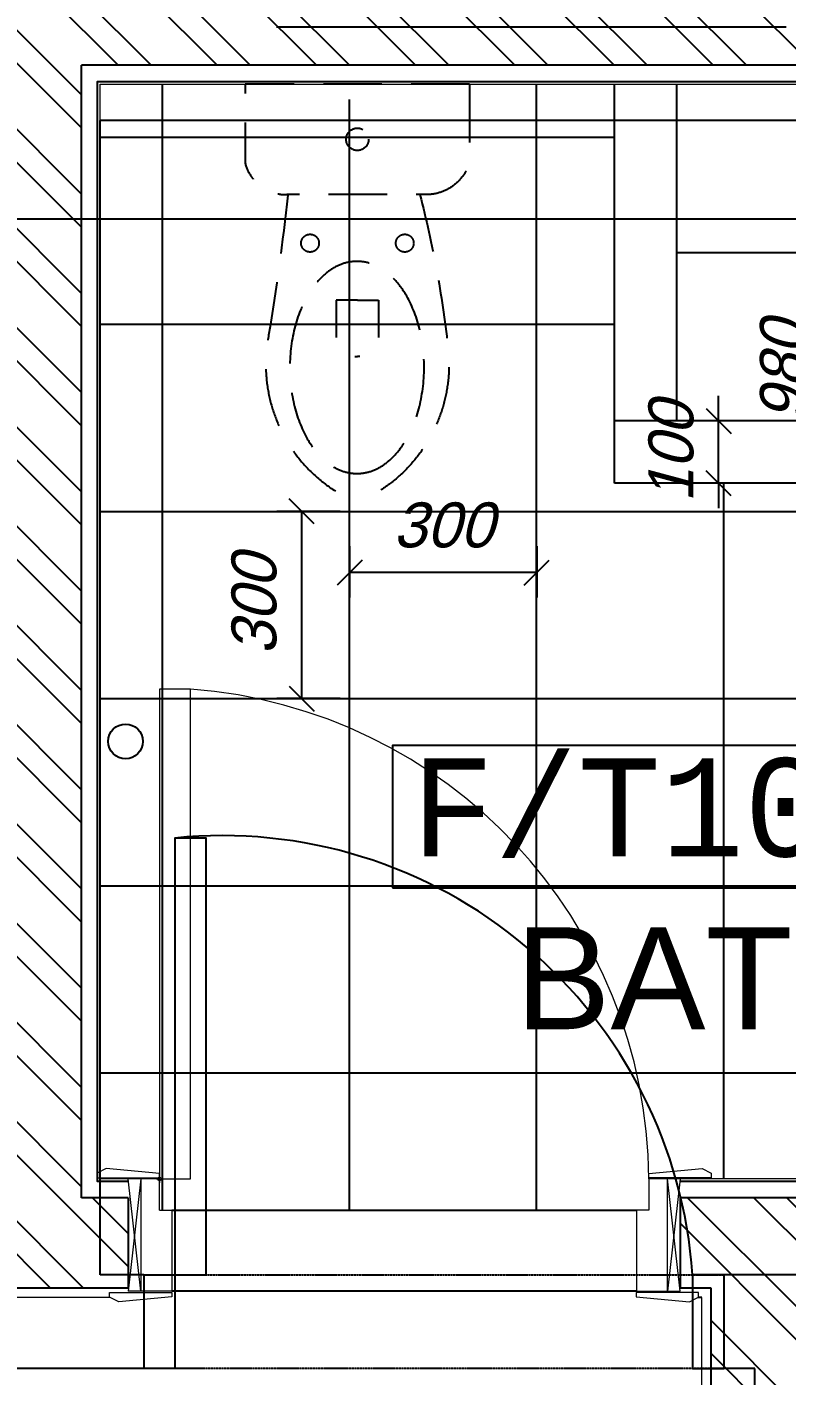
# Model space of a CAD drawing. Header units: millimetres. Extents: x 186805 to 449048, y 2167 to 51540.
# Drawn here: x 409660 to 410878, y 35672 to 37832 of the extents above; entities that cross this region are included whole.
import ezdxf
from ezdxf.enums import TextEntityAlignment as Align

# ---------------------------------------------------------------- set-up
doc = ezdxf.new("R2010")
doc.units = ezdxf.units.MM
doc.linetypes.add('BC$0$HIDDEN2', pattern=[0.1875, 0.125, -0.0625])
doc.linetypes.add('HIDDEN2', pattern=[0.1875, 0.125, -0.0625])
doc.layers.get('0').update_dxf_attribs({"linetype": 'CONTINUOUS'})
doc.layers.get('Defpoints').update_dxf_attribs({"linetype": 'CONTINUOUS'})
for name, color, linetype, lineweight in [('0-60x60-C', 3, 'CONTINUOUS', 13), ('0-akl-plasterline', 9, 'CONTINUOUS', 13), ('LINE .05 P.05', 11, 'CONTINUOUS', 5)]:
    doc.layers.add(name, color=color, linetype=linetype, lineweight=lineweight)
for name, color, linetype in [('0-AKL-P2TILES', 8, 'CONTINUOUS'), ('3117.NEW ID XR$0$BF$0$0-tiles', 9, 'CONTINUOUS'), ('A-ABOVE DOOR', 1, 'HIDDEN2'), ('a-door', 4, 'CONTINUOUS'), ('A-ROOM_ID', 3, 'CONTINUOUS'), ('A-ROOM_NBR', 40, 'CONTINUOUS'), ('a-wall', 140, 'CONTINUOUS'), ('BC-A-ABOV', 8, 'BC$0$HIDDEN2'), ('BC-A-HATCH', 8, 'CONTINUOUS'), ('BC-A-wall', 6, 'CONTINUOUS'), ('BC-dim', 1, 'CONTINUOUS'), ('BF$0$0-tiles', 9, 'CONTINUOUS'), ('TC$0$Nak_Tiletag', 3, 'CONTINUOUS'), ('TC-FLOORING', 41, 'CONTINUOUS')]:
    doc.layers.add(name, color=color, linetype=linetype)
doc.styles.add('SITE SURVEY ROOM$0$SITE SURVEY ROOM$0$GEN-2F-FL-01-7$0$GEN-2F-FL-01-6$0$ELYSEE-STAR-2F-LAYOUT-FINAL-(REV-5)$0$ELYSEE-STAR-2F-LAYOUT-FINAL$0$STYLE1', font='archd.shx', dxfattribs={"oblique": 15})
doc.styles.add('SITE SURVEY ROOM$0$SITE SURVEY ROOM$0$XREF1$0$XREF1$0$XREF1$0$paris 2-3-4.DWG124$0$guest room-2$0$FINAL DRGS1$0$C2', font='swissk.ttf', dxfattribs={"height": 0.4})
doc.styles.add('style1', font='monos.ttf')
doc.styles.add('TC$0$Standard', font='txt')
doc.dimstyles.new('STANDARD-1', dxfattribs={"dimscale": 40, "dimtxt": 1.8, "dimasz": 1, "dimexe": 1, "dimexo": 0.5, "dimgap": 1, "dimtad": 1, "dimdec": 0, "dimrnd": 0.1, "dimzin": 3, "dimdsep": 46, "dimtxsty": 'SITE SURVEY ROOM$0$SITE SURVEY ROOM$0$GEN-2F-FL-01-7$0$GEN-2F-FL-01-6$0$ELYSEE-STAR-2F-LAYOUT-FINAL-(REV-5)$0$ELYSEE-STAR-2F-LAYOUT-FINAL$0$STYLE1', "dimblk": 'SITE SURVEY ROOM$0$SITE SURVEY ROOM$0$GEN-2F-FL-01-7$0$GEN-2F-FL-01-6$0$ELYSEE-STAR-2F-LAYOUT-FINAL-(REV-5)$0$ELYSEE-STAR-2F-LAYOUT-FINAL$0$_OBLIQUE', "dimcen": 2, "dimclrd": 1, "dimclre": 1, "dimclrt": 3, "dimadec": 0, "dimazin": 0, "dimtfac": 1, "dimtdec": 0, "dimtix": 1, "dimtmove": 2, "dimatfit": 3, "dimldrblk": 'ARCHTICK', "dimfxl": 1, "dimtolj": 1, "dimtzin": 3, "dimarcsym": 0})
doc.dimstyles.new('TC$0$POINTER', dxfattribs={"dimtxt": 80, "dimasz": 120, "dimexe": 20, "dimexo": 20, "dimgap": 20, "dimtad": 1, "dimdec": 0, "dimtxsty": 'TC$0$Standard', "dimcen": 2.5, "dimadec": 0, "dimazin": 0, "dimtfac": 1, "dimtdec": 0, "dimtix": 1, "dimtmove": 1, "dimatfit": 3, "dimldrblk": 'TC$0$_Dot', "dimfxl": 1, "dimarcsym": 0})
pattern_1 = [(315, (-189031.63, 11508.82), (-79.54951, -79.54951), []), (315, (-188978.59, 11508.82), (-79.54951, -79.54951), [])]

# ---------------------------------------------------------------- blocks, each defined once
blk = doc.blocks.new('A$C7C4A1575')
at = {"layer": 'A-ABOVE DOOR', "color": 8}
for p, q in [((38245.1, 15850), (39175.1, 15850)), ((39175.1, 15700), (38245.1, 15700))]:
    blk.add_line(p, q, dxfattribs=at)
at = {"layer": 'a-door', "color": 8}
for p, q in [((39111.2, 15850), (39161.2, 15850)), ((39125.1, 15850), (39175.1, 15850))]:
    blk.add_line(p, q, dxfattribs=at)
for points in [[(38245.1, 15700), (38295.1, 15700), (38295.1, 15850), (38245.1, 15850)], [(39125.1, 15700), (39075.1, 15700), (39075.1, 15000), (39125.1, 15000), (39125.1, 15850)], [(39175.1, 15700), (39111.2, 15700)], [(39175.1, 15700), (39125.1, 15700)]]:
    blk.add_lwpolyline(points, dxfattribs=at)
blk.add_arc((39049.1, 15752), 755.8, 183.9428, 275.7704, dxfattribs=at)
at = {"layer": 'a-wall', "color": 8}
for p, q in [((38195.1, 17900), (38195.1, 15850)), ((38195.1, 15850), (38245.1, 15850)), ((38245.1, 15700), (38245.1, 15850)), ((39175.1, 15850), (40895.1, 15850)), ((39175.1, 15700), (39175.1, 15850)), ((37395.1, 15700), (38245.1, 15700)), ((39175.1, 15700), (39245.1, 15700)), ((39245.1, 15700), (39245.1, 13850)), ((37645.1, 13850), (39245.1, 13850)), ((38962.1, 13700), (38145.1, 13700))]:
    blk.add_line(p, q, dxfattribs=at)
blk = doc.blocks.new('A$C32DD6ECA')
at = {"layer": '0-60x60-C', "color": 16, "xscale": 0.04183124983683228, "yscale": 0.04183124983683228, "zscale": 0.04183124983683228, "rotation": 180}
blk.add_blockref('A$C7C4A1575', (4397.082, 2202.636), dxfattribs=at)
blk = doc.blocks.new('A$C6AB666F1')
at = {"layer": 'LINE .05 P.05'}
for p, q in [((100, 167), (50, 167)), ((70, 167), (50, -13)), ((70, -13), (50, 167)), ((70, 167), (70, -13)), ((95.2, 167), (105.9, 167)), ((100, 172), (100, 160.8)), ((100, 117), (100, 167)), ((935, 167), (885, 167)), ((885, 167), (885, 117)), ((935, 167), (915, -13)), ((935, -13), (915, 167)), ((915, -13), (915, 167)), ((100, 117), (120, 117)), ((120, 117), (120, -13)), ((865, 117), (865, -13)), ((885, 117), (865, 117)), ((120, -13), (50, -13)), ((865, -13), (935, -13))]:
    blk.add_line(p, q, dxfattribs=at)
for points in [[(150, 952), (100, 952), (100, 167), (150, 167)], [(150, 952), (100, 952), (100, 167), (150, 167)], [(14.7, 184), (0, 176.5), (0, 169), (100, 169), (100, 176)], [(970.3, 184), (985, 176.5), (985, 169), (885, 169), (885, 176)], [(34.7, -30), (20, -22.5), (20, -15), (120, -15), (120, -22)], [(950.1, -30), (964.8, -22.5), (964.8, -15), (864.8, -15), (864.8, -22)]]:
    blk.add_lwpolyline(points, close=True, dxfattribs=at)
blk.add_circle((100.2, 167), 2.95, dxfattribs=at)
blk.add_arc((92.2, 161.3), 792.8, 0.41, 85.8219, dxfattribs=at)
blk = doc.blocks.new('TC$0$_Dot')
at = {"color": 0, "linetype": 'ByBlock', "lineweight": -2}
blk.add_line((-0.5, 0), (-1, 0), dxfattribs=at)
at = {"color": 0, "linetype": 'ByBlock', "const_width": 0.5}
blk.add_lwpolyline([(-0.25, 0, 1), (0.25, 0, 1)], format="xyb", close=True, dxfattribs=at)
blk = doc.blocks.new('SITE SURVEY ROOM$0$SITE SURVEY ROOM$0$GEN-2F-FL-01-7$0$GEN-2F-FL-01-6$0$ELYSEE-STAR-2F-LAYOUT-FINAL-(REV-5)$0$ELYSEE-STAR-2F-LAYOUT-FINAL$0$_OBLIQUE')
at = {"color": 0, "linetype": 'ByBlock'}
blk.add_line((-0.5, -0.5), (0.5, 0.5), dxfattribs=at)
blk = doc.blocks.new('*D305')
at = {"layer": 'BC-dim', "color": 1, "lineweight": -2, "transparency": 16777216}
for p, q in [((709407.4, 74478.9), (709407.4, 74518.9)), ((709493.7, 74478.9), (709367.4, 74478.9)), ((709407.4, 74378.9), (709407.4, 74478.9)), ((709456.2, 74378.9), (709367.4, 74378.9)), ((709407.4, 74378.9), (709407.4, 74338.9))]:
    blk.add_line(p, q, dxfattribs=at)
at = {"layer": 'Defpoints', "color": 0, "transparency": 16777216}
for p in [(709407.4, 74478.9), (709513.7, 74478.9), (709476.2, 74378.9)]:
    blk.add_point(p, dxfattribs=at)
at = {"layer": 'BC-dim', "color": 1, "lineweight": -2, "transparency": 16777216, "xscale": 40, "yscale": 40, "zscale": 40}
for p, rotation in [((709407.4, 74478.9), 270), ((709407.4, 74378.9), 90)]:
    blk.add_blockref('SITE SURVEY ROOM$0$SITE SURVEY ROOM$0$GEN-2F-FL-01-7$0$GEN-2F-FL-01-6$0$ELYSEE-STAR-2F-LAYOUT-FINAL-(REV-5)$0$ELYSEE-STAR-2F-LAYOUT-FINAL$0$_OBLIQUE', p, dxfattribs=dict(at, rotation=rotation))
at = {"layer": 'BC-dim', "color": 3, "transparency": 16777216, "insert": (709331.4, 74428.9), "char_height": 72, "attachment_point": 5, "rotation": 90, "style": 'SITE SURVEY ROOM$0$SITE SURVEY ROOM$0$GEN-2F-FL-01-7$0$GEN-2F-FL-01-6$0$ELYSEE-STAR-2F-LAYOUT-FINAL-(REV-5)$0$ELYSEE-STAR-2F-LAYOUT-FINAL$0$STYLE1'}
blk.add_mtext('\\A1;100', dxfattribs=at)
blk = doc.blocks.new('_ArchTick')
at = {"color": 0, "linetype": 'ByBlock', "const_width": 0.15}
blk.add_lwpolyline([(-0.5, -0.5), (0.5, 0.5)], dxfattribs=at)
blk = doc.blocks.new('*D307')
at = {"layer": 'BC-dim', "color": 1, "lineweight": -2, "transparency": 16777216}
for p, q in [((708800.7, 74333.9), (708698.7, 74333.9)), ((708738.7, 74333.9), (708738.7, 74033.9)), ((708800.7, 74033.9), (708698.7, 74033.9))]:
    blk.add_line(p, q, dxfattribs=at)
at = {"layer": 'Defpoints', "color": 0, "transparency": 16777216}
for p in [(708820.7, 74333.9), (708738.7, 74033.9), (708820.7, 74033.9)]:
    blk.add_point(p, dxfattribs=at)
at = {"layer": 'BC-dim', "color": 1, "lineweight": -2, "transparency": 16777216, "xscale": 40, "yscale": 40, "zscale": 40}
for p, rotation in [((708738.7, 74333.9), 90), ((708738.7, 74033.9), 270)]:
    blk.add_blockref('SITE SURVEY ROOM$0$SITE SURVEY ROOM$0$GEN-2F-FL-01-7$0$GEN-2F-FL-01-6$0$ELYSEE-STAR-2F-LAYOUT-FINAL-(REV-5)$0$ELYSEE-STAR-2F-LAYOUT-FINAL$0$_OBLIQUE', p, dxfattribs=dict(at, rotation=rotation))
at = {"layer": 'BC-dim', "color": 3, "transparency": 16777216, "insert": (708662.7, 74183.9), "char_height": 72, "attachment_point": 5, "rotation": 90, "style": 'SITE SURVEY ROOM$0$SITE SURVEY ROOM$0$GEN-2F-FL-01-7$0$GEN-2F-FL-01-6$0$ELYSEE-STAR-2F-LAYOUT-FINAL-(REV-5)$0$ELYSEE-STAR-2F-LAYOUT-FINAL$0$STYLE1'}
blk.add_mtext('\\A1;300', dxfattribs=at)
blk = doc.blocks.new('*D308')
at = {"layer": 'BC-dim', "color": 1, "lineweight": -2, "transparency": 16777216}
for p, q in [((708815.7, 74278.1), (708815.7, 74195.7)), ((709115.7, 74278.1), (709115.7, 74195.7)), ((709115.7, 74235.7), (708815.7, 74235.7))]:
    blk.add_line(p, q, dxfattribs=at)
at = {"layer": 'Defpoints', "color": 0, "transparency": 16777216}
for p in [(708815.7, 74298.1), (709115.7, 74298.1), (708815.7, 74235.7)]:
    blk.add_point(p, dxfattribs=at)
at = {"layer": 'BC-dim', "color": 1, "lineweight": -2, "transparency": 16777216, "xscale": 40, "yscale": 40, "zscale": 40, "rotation": 180}
blk.add_blockref('SITE SURVEY ROOM$0$SITE SURVEY ROOM$0$GEN-2F-FL-01-7$0$GEN-2F-FL-01-6$0$ELYSEE-STAR-2F-LAYOUT-FINAL-(REV-5)$0$ELYSEE-STAR-2F-LAYOUT-FINAL$0$_OBLIQUE', (708815.7, 74235.7), dxfattribs=at)
at = {"layer": 'BC-dim', "color": 1, "lineweight": -2, "transparency": 16777216, "xscale": 40, "yscale": 40, "zscale": 40}
blk.add_blockref('SITE SURVEY ROOM$0$SITE SURVEY ROOM$0$GEN-2F-FL-01-7$0$GEN-2F-FL-01-6$0$ELYSEE-STAR-2F-LAYOUT-FINAL-(REV-5)$0$ELYSEE-STAR-2F-LAYOUT-FINAL$0$_OBLIQUE', (709115.7, 74235.7), dxfattribs=at)
at = {"layer": 'BC-dim', "color": 3, "transparency": 16777216, "insert": (708965.7, 74311.7), "char_height": 72, "attachment_point": 5, "style": 'SITE SURVEY ROOM$0$SITE SURVEY ROOM$0$GEN-2F-FL-01-7$0$GEN-2F-FL-01-6$0$ELYSEE-STAR-2F-LAYOUT-FINAL-(REV-5)$0$ELYSEE-STAR-2F-LAYOUT-FINAL$0$STYLE1'}
blk.add_mtext('\\A1;300', dxfattribs=at)
blk = doc.blocks.new('*D314')
at = {"layer": 'BC-dim', "color": 1, "lineweight": -2, "transparency": 16777216}
for p, q in [((709700.7, 75048.9), (709546.3, 75048.9)), ((709586.3, 75048.9), (709586.3, 74068.9)), ((709700.7, 74068.9), (709546.3, 74068.9))]:
    blk.add_line(p, q, dxfattribs=at)
at = {"layer": 'Defpoints', "color": 0, "transparency": 16777216}
for p in [(709720.7, 75048.9), (709586.3, 74068.9), (709720.7, 74068.9)]:
    blk.add_point(p, dxfattribs=at)
at = {"layer": 'BC-dim', "color": 1, "lineweight": -2, "transparency": 16777216, "xscale": 40, "yscale": 40, "zscale": 40}
for p, rotation in [((709586.3, 75048.9), 90), ((709586.3, 74068.9), 270)]:
    blk.add_blockref('SITE SURVEY ROOM$0$SITE SURVEY ROOM$0$GEN-2F-FL-01-7$0$GEN-2F-FL-01-6$0$ELYSEE-STAR-2F-LAYOUT-FINAL-(REV-5)$0$ELYSEE-STAR-2F-LAYOUT-FINAL$0$_OBLIQUE', p, dxfattribs=dict(at, rotation=rotation))
at = {"layer": 'BC-dim', "color": 3, "transparency": 16777216, "insert": (709510.3, 74558.9), "char_height": 72, "attachment_point": 5, "rotation": 90, "style": 'SITE SURVEY ROOM$0$SITE SURVEY ROOM$0$GEN-2F-FL-01-7$0$GEN-2F-FL-01-6$0$ELYSEE-STAR-2F-LAYOUT-FINAL-(REV-5)$0$ELYSEE-STAR-2F-LAYOUT-FINAL$0$STYLE1'}
blk.add_mtext('\\A1;980', dxfattribs=at)
blk = doc.blocks.new('A$C7DAB1636')
at = {"layer": 'BC-A-HATCH'}
h = blk.add_hatch(dxfattribs=at)
h.set_pattern_fill('ANSI32', color=256, scale=300, style=0)
h.set_pattern_definition(pattern_1)
h.paths.add_polyline_path([(22963.3, 5282.1), (16532.4, 5282.1), (16532.4, 5552.1), (16167.4, 5552.1), (16167.4, 5752.1), (16582.4, 5752.1), (16582.4, 6512.1), (16732.4, 6512.1), (16732.4, 5482.1), (19397.4, 5482.1), (19397.4, 7492.1), (19347.4, 7492.1), (19347.4, 7637.1), (20192.4, 7637.1), (20192.4, 8587.1), (20342.4, 8587.1), (20342.4, 7492.1), (19537.4, 7492.1), (19537.4, 5482.1), (21677.4, 5482.1), (21677.4, 5892.1), (21747.4, 5892.1), (21777.4, 5862.1), (21777.4, 5482.1), (22713.3, 5482.1), (22713.3, 6403.1), (22322.3, 6403.1), (22284.2, 6441.2), (22284.2, 6503.1), (22713.3, 6503.1), (22713.3, 7492.1), (21331.3, 7492.1), (21331.3, 7622.1), (22076.3, 7622.1), (22076.3, 9727.1), (21326.3, 9727.1), (21326.3, 9877.1), (22076.3, 9877.1), (22076.3, 11787.1), (21381.3, 11787.1), (21381.3, 11937.1), (22076.3, 11937.1), (22076.3, 13612.1), (22176.3, 13570.7), (22176.3, 9087.4), (22317.4, 9087.4), (22317.4, 13519.5), (22417.4, 13478.1), (22417.4, 9087.1), (22963.3, 9087.1)])
h.paths.add_polyline_path([(22813.3, 5482.1), (22863.3, 5482.1), (22863.3, 7492.1), (22813.3, 7492.1)], flags=16)
h.paths.add_polyline_path([(22863.3, 7537.2), (22863.3, 8937.1), (22267.4, 8937.1), (22267.4, 7537.2)], flags=16)
h = blk.add_hatch(dxfattribs=at)
h.set_pattern_fill('ANSI32', color=256, scale=300, style=0)
h.set_pattern_definition(pattern_1)
h.paths.add_polyline_path([(18462.4, 7492.1), (16732.4, 7492.1), (16732.4, 7392.1), (16582.4, 7392.1), (16582.4, 7722.6), (16732.4, 7722.6), (16732.4, 7637.1), (18196.4, 7637.1), (18196.4, 9457.1), (17051.4, 9457.1), (17051.4, 8702.1), (16732.4, 8702.1), (16732.4, 8616.6), (16582.4, 8616.6), (16582.4, 8872.1), (16617.4, 8872.1), (16882.4, 8872.1), (16882.4, 9587.1), (16582.4, 9587.1), (16582.4, 10062.1), (16429.4, 10062.1), (16429.4, 10212.1), (16582.4, 10212.1), (16582.4, 12007.1), (16732.4, 12007.1), (16732.4, 11937.1), (17577.4, 11937.1), (17577.4, 11787.1), (16732.4, 11787.1), (16732.4, 9787.1), (17032.4, 9787.1), (17032.4, 9627.1), (18557.4, 9627.1), (18557.4, 10232.1), (18707.4, 10232.1), (18707.4, 9642.1), (19457.4, 9642.1), (19457.4, 11787.1), (18462.4, 11787.1), (18462.4, 11937.1), (19459.4, 11937.1), (19459.4, 12031.6), (19609.4, 12031.6), (19609.4, 11937.1), (20342.4, 11937.1), (20342.4, 11787.1), (19642.4, 11787.1), (19642.4, 9877.1), (19942.4, 9877.1), (19942.4, 9452.1), (18387.4, 9452.1), (18387.4, 7637.1), (18462.4, 7637.1)])
at = {"layer": '0-AKL-P2TILES'}
for p, q in [((18517.4, 7617.1), (18517.4, 9422.1)), ((19117.4, 7617.1), (19117.4, 9422.1)), ((18817.4, 7617.1), (18817.4, 9397.1)), ((18417.4, 9337.1), (19242.4, 9337.1)), ((18417.4, 9037.1), (19242.4, 9037.1)), ((19417.4, 7667.1), (19417.4, 8782.1)), ((18417.4, 8737.1), (19912.4, 8737.1)), ((18417.4, 8437.1), (20162.4, 8437.1)), ((18417.4, 8137.1), (20141.8, 8137.1)), ((18417.4, 7837.1), (20162.4, 7837.1))]:
    blk.add_line(p, q, dxfattribs=at)
at = {"layer": '0-akl-plasterline', "color": 61}
for p, q in [((18433.4, 7477.1), (16747.4, 7477.1)), ((19382.4, 5497.1), (19382.4, 7477.1))]:
    blk.add_line(p, q, dxfattribs=at)
blk.add_lwpolyline([(18462.4, 7667.1), (18417.4, 7667.1), (18417.4, 9422.1), (19912.4, 9422.1), (19912.4, 8557.1), (20162.4, 8557.1), (20162.4, 7667.1), (19347.4, 7667.1)], dxfattribs=at)
at = {"layer": '3117.NEW ID XR$0$BF$0$0-tiles'}
blk.add_lwpolyline([(18462.4, 7663.1), (18413.4, 7663.1), (18413.4, 9426.1), (19916.4, 9426.1), (19916.4, 8561.1), (20166.4, 8561.1), (20166.4, 7663.1), (19347.4, 7663.1)], dxfattribs=at)
at = {"layer": 'A-ROOM_NBR'}
blk.add_lwpolyline([(18886.2, 8133.9), (19889.9, 8133.9), (19889.9, 8362.1), (18886.2, 8362.1)], close=True, dxfattribs=at)
at = {"layer": 'BC-A-ABOV', "ltscale": 750, "flags": 128}
for points in [[(19009.9, 9422.1), (18649.9, 9422.1), (18649.9, 9295.1, 0.346694), (18716.6, 9244.9), (18716.6, 9244.9)], [(19009.9, 9422.1), (19009.9, 9422.1), (19009.9, 9296.1, -0.316905), (18943.3, 9244.9), (18716.6, 9244.9)], [(18718.5, 9243.7, -0.012385), (18687.6, 9019.4, 0.329237), (18809.5, 8761, 0.127766), (18829.9, 8756, 0.127766)], [(18930.1, 9244.9, -0.035329), (18975, 9002.7, -0.309814), (18850.3, 8761, -0.127766), (18829.9, 8756, -0.127766)], [(18829.9, 9075.4), (18795.9, 9075.4), (18795.9, 9009.2, 0.321354), (18829.9, 8985.2, 240.991361)], [(18829.9, 9075.4), (18863.9, 9075.4), (18863.9, 9009.2, -0.321354), (18829.9, 8985.2, -240.991361)]]:
    blk.add_lwpolyline(points, format="xyb", dxfattribs=at)
at = {"layer": 'BC-A-ABOV', "ltscale": 750}
for centre, radius in [((18829.9, 9333.5), 18), ((18754, 9167), 14.3), ((18905.9, 9167), 14.3)]:
    blk.add_circle(centre, radius, dxfattribs=at)
at = {"layer": 'BC-A-ABOV', "ltscale": 750, "extrusion": (0, 0, -1)}
blk.add_ellipse((18829.3, 8967.8), major_axis=(0, -170), ratio=0.633106, dxfattribs=at)
at = {"layer": 'BC-A-wall'}
for p, q in [((19942.4, 9452.1), (18387.4, 9452.1)), ((18387.4, 7637.1), (18387.4, 9452.1)), ((18462.4, 7637.1), (18387.4, 7637.1)), ((18462.4, 7637.1), (18462.4, 7492.1)), ((20192.4, 7637.1), (19347.4, 7637.1)), ((19347.4, 7637.1), (19347.4, 7492.1)), ((18462.4, 7492.1), (16732.4, 7492.1)), ((19397.4, 7492.1), (19347.4, 7492.1)), ((19397.4, 5482.1), (19397.4, 7492.1))]:
    blk.add_line(p, q, dxfattribs=at)
at = {"layer": 'BC-dim'}
blk.add_circle((18458.1, 8368.5), 27.8, dxfattribs=at)
at = {"layer": 'BF$0$0-tiles'}
blk.add_lwpolyline([(18462.4, 7663.1), (18413.4, 7663.1), (18413.4, 9426.1), (19916.4, 9426.1), (19916.4, 8561.1), (20166.4, 8561.1), (20166.4, 7663.1), (19347.4, 7663.1)], dxfattribs=at)
at = {"layer": 'TC-FLOORING', "color": 2}
for p, q in [((19242.4, 8782.1), (19242.4, 9422.1)), ((19342.4, 8882.1), (19342.4, 9422.1)), ((19916.4, 8882.1), (19242.4, 8882.1)), ((19912.4, 8782.1), (19242.4, 8782.1)), ((18532.4, 7617.1), (19277.4, 7617.1)), ((19277.4, 7487.1), (18532.4, 7487.1))]:
    blk.add_line(p, q, dxfattribs=at)
at = {"layer": 'TC-FLOORING'}
blk.add_line((19342.4, 9152.1), (19605.3, 9152.1), dxfattribs=at)
at = {"layer": 'TC-FLOORING', "color": 61}
blk.add_line((19382.4, 7477.1), (19376.3, 7477.1), dxfattribs=at)
at = {"layer": 'BC-dim'}
blk.add_blockref('A$C6AB666F1', (18412.4, 7500.1), dxfattribs=at)
at = {"layer": 'A-ROOM_ID', "color": 7, "style": 'style1'}
blk.add_text('F/T10/G', height=157.5, dxfattribs=at).set_placement((18916.1, 8262.7), align=Align.MIDDLE_LEFT)
at = {"layer": 'A-ROOM_ID', "style": 'SITE SURVEY ROOM$0$SITE SURVEY ROOM$0$XREF1$0$XREF1$0$XREF1$0$paris 2-3-4.DWG124$0$guest room-2$0$FINAL DRGS1$0$C2'}
blk.add_text('BATH', height=163.55, dxfattribs=at).set_placement((19388.1, 7907.1), align=Align.CENTER)
at = {"layer": 'BC-dim'}
for base, p1, p2, picture, middle in [((19588.1, 8472.1), (19722.4, 9452.1), (19722.4, 8472.1), '*D314', (19512.1, 8962.1)), ((19409.2, 8882.1), (19478, 8782.1), (19515.5, 8882.1), '*D305', (19333.2, 8832.1)), ((18740.5, 8437.1), (18822.4, 8737.1), (18822.4, 8437.1), '*D307', (18664.5, 8587.1))]:
    dim = blk.add_linear_dim(base=base, p1=p1, p2=p2, angle=270, dimstyle='STANDARD-1', dxfattribs=at)
    dim.commit()
    dim.dimension.update_dxf_attribs({"geometry": picture, "text_midpoint": middle, "insert": (-689998.2, -65596.8)})
dim = blk.add_linear_dim(base=(18817.4, 8638.9), p1=(19117.4, 8701.3), p2=(18817.4, 8701.3), dimstyle='STANDARD-1', dxfattribs=at)
dim.commit()
dim.dimension.update_dxf_attribs({"geometry": '*D308', "text_midpoint": (18967.4, 8714.9), "insert": (-689998.2, -65596.8)})
at = {"layer": 'TC$0$Nak_Tiletag', "color": 1}
blk.add_leader([(16648, 8268.7), (16648, 9206), (21195.4, 9206)], dimstyle='TC$0$POINTER', override={"dimasz": 75, "dimtad": 0}, dxfattribs=at)

msp = doc.modelspace()

# ---------------------------------------------------------------- block references
at = {"linetype": 'ByBlock'}
msp.add_blockref('A$C7DAB1636', (391360.5, 28318.7), dxfattribs=at)
at = {"layer": '0-60x60-C', "color": 16, "xscale": 23.90557308239969, "yscale": 23.90557308239969, "zscale": 23.90557308239969}
msp.add_blockref('A$C32DD6ECA', (343908.2, -1123), dxfattribs=at)

doc.saveas('drawing.dxf')
